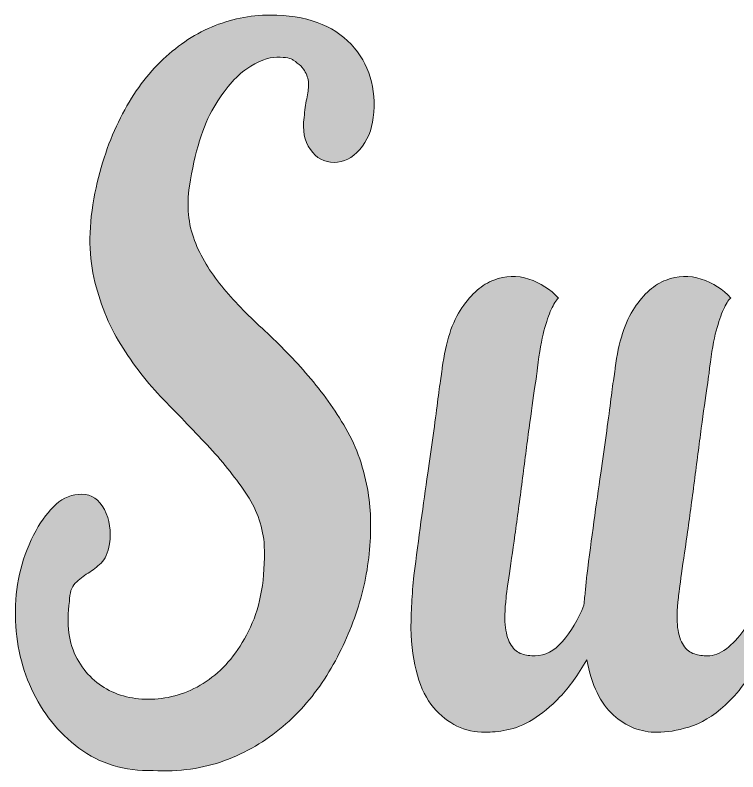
# Model space of a CAD drawing. Header units: inches. Extents: x 0.5 to 6.17, y -8.94 to -0.2.
# Drawn here: x 0.547 to 1.623, y -1.325 to -0.198 of the extents above; entities that cross this region are included whole.
import ezdxf

# ---------------------------------------------------------------- set-up
doc = ezdxf.new("R2010")
doc.units = ezdxf.units.IN
doc.header["$MEASUREMENT"] = 0
doc.layers.add('Layer 1', color=7, linetype='Continuous')

# ---------------------------------------------------------------- blocks, each defined once
blk = doc.blocks.new('block 14')
at = {"layer": 'Layer 1', "true_color": 0xf2f2f2}
h = blk.add_hatch(color=7, dxfattribs=at)
h.dxf.hatch_style = 2
edge = h.paths.add_edge_path()
edge.add_spline(control_points=[(0.8061, -0.4532), (0.8018, -0.4826), (0.8043, -0.5094), (0.8137, -0.5337), (0.8231, -0.5579), (0.8366, -0.5807), (0.8543, -0.602), (0.8719, -0.6234), (0.892, -0.6443), (0.9143, -0.6647), (0.9367, -0.6851), (0.9583, -0.7072), (0.9792, -0.731), (1.0001, -0.7547), (1.0191, -0.7806), (1.036, -0.8086), (1.0529, -0.8366), (1.0647, -0.8682), (1.0712, -0.9033), (1.0762, -0.9318), (1.0773, -0.9622), (1.0744, -0.9945), (1.0715, -1.0268), (1.0647, -1.0588), (1.0539, -1.0906), (1.043, -1.1225), (1.0286, -1.1528), (1.0106, -1.1818), (0.9926, -1.2108), (0.9707, -1.2362), (0.9451, -1.258), (0.9195, -1.2798), (0.8907, -1.2967), (0.8586, -1.3086), (0.8265, -1.3204), (0.791, -1.3254), (0.7521, -1.3235), (0.7095, -1.3245), (0.6727, -1.3133), (0.6417, -1.29), (0.6107, -1.2668), (0.5871, -1.2373), (0.5709, -1.2017), (0.5546, -1.1661), (0.5467, -1.1272), (0.5471, -1.0849), (0.5474, -1.0427), (0.5577, -1.003), (0.5779, -0.966), (0.5866, -0.9498), (0.5965, -0.9368), (0.6077, -0.9268), (0.6188, -0.9168), (0.6316, -0.9119), (0.6461, -0.9119), (0.6605, -0.9119), (0.6716, -0.9195), (0.6796, -0.9346), (0.6875, -0.9498), (0.69, -0.9669), (0.6872, -0.9859), (0.685, -0.9992), (0.6808, -1.0087), (0.6747, -1.0144), (0.6686, -1.0201), (0.6621, -1.0251), (0.6552, -1.0294), (0.6484, -1.0336), (0.6421, -1.0386), (0.6363, -1.0443), (0.6305, -1.05), (0.6277, -1.0591), (0.6277, -1.0714), (0.6226, -1.1056), (0.6264, -1.1341), (0.639, -1.1569), (0.6516, -1.1796), (0.6689, -1.196), (0.6909, -1.206), (0.7129, -1.216), (0.7375, -1.2193), (0.7645, -1.216), (0.7915, -1.2127), (0.8166, -1.2022), (0.8397, -1.1846), (0.8627, -1.1671), (0.8819, -1.1421), (0.897, -1.1098), (0.9122, -1.0776), (0.919, -1.0372), (0.9176, -0.9888), (0.9161, -0.9622), (0.9076, -0.937), (0.8921, -0.9133), (0.8766, -0.8896), (0.8581, -0.866), (0.8364, -0.8428), (0.8148, -0.8195), (0.7919, -0.7955), (0.7677, -0.7708), (0.7436, -0.7461), (0.7223, -0.7188), (0.7039, -0.6889), (0.6855, -0.659), (0.6722, -0.6258), (0.6639, -0.5892), (0.6556, -0.5527), (0.6561, -0.5106), (0.6655, -0.4632), (0.6742, -0.4214), (0.6868, -0.3841), (0.7034, -0.3513), (0.72, -0.3186), (0.7398, -0.2908), (0.7629, -0.268), (0.7859, -0.2452), (0.8114, -0.2279), (0.8391, -0.216), (0.8669, -0.2041), (0.8959, -0.1982), (0.9262, -0.1982), (0.9796, -0.1982), (1.0198, -0.2127), (1.0468, -0.2417), (1.0739, -0.2706), (1.0849, -0.307), (1.0798, -0.3506), (1.0777, -0.3696), (1.071, -0.3855), (1.0598, -0.3983), (1.0486, -0.4112), (1.0358, -0.4176), (1.0214, -0.4176), (1.007, -0.4176), (0.9953, -0.4112), (0.9862, -0.3983), (0.9772, -0.3855), (0.9742, -0.3696), (0.977, -0.3506), (0.9778, -0.3402), (0.979, -0.3309), (0.9808, -0.3228), (0.9826, -0.3148), (0.9835, -0.3077), (0.9835, -0.3015), (0.9835, -0.2953), (0.9819, -0.2892), (0.9787, -0.283), (0.9754, -0.2768), (0.9695, -0.2709), (0.9608, -0.2652), (0.9579, -0.2623), (0.9498, -0.2609), (0.9365, -0.2609), (0.9231, -0.2609), (0.9082, -0.2666), (0.8916, -0.278), (0.875, -0.2894), (0.8586, -0.3086), (0.8424, -0.3357), (0.8262, -0.3627), (0.8141, -0.4019), (0.8061, -0.4532)], knot_values=[0, 0, 0, 0, 1, 1, 1, 2, 2, 2, 3, 3, 3, 4, 4, 4, 5, 5, 5, 6, 6, 6, 7, 7, 7, 8, 8, 8, 9, 9, 9, 10, 10, 10, 11, 11, 11, 12, 12, 12, 13, 13, 13, 14, 14, 14, 15, 15, 15, 16, 16, 16, 17, 17, 17, 18, 18, 18, 19, 19, 19, 20, 20, 20, 21, 21, 21, 22, 22, 22, 23, 23, 23, 24, 24, 24, 25, 25, 25, 26, 26, 26, 27, 27, 27, 28, 28, 28, 29, 29, 29, 30, 30, 30, 31, 31, 31, 32, 32, 32, 33, 33, 33, 34, 34, 34, 35, 35, 35, 36, 36, 36, 37, 37, 37, 38, 38, 38, 39, 39, 39, 40, 40, 40, 41, 41, 41, 42, 42, 42, 43, 43, 43, 44, 44, 44, 45, 45, 45, 46, 46, 46, 47, 47, 47, 48, 48, 48, 49, 49, 49, 50, 50, 50, 51, 51, 51, 52, 52, 52, 53, 53, 53, 54, 54, 54, 54], degree=3, periodic=1)
at = {"layer": 'Layer 1', "lineweight": 0}
blk.add_open_spline([(0.8061, -0.4532), (0.8018, -0.4826), (0.8043, -0.5094), (0.8137, -0.5337), (0.8231, -0.5579), (0.8366, -0.5807), (0.8543, -0.602), (0.8719, -0.6234), (0.892, -0.6443), (0.9143, -0.6647), (0.9367, -0.6851), (0.9583, -0.7072), (0.9792, -0.731), (1.0001, -0.7547), (1.0191, -0.7806), (1.036, -0.8086), (1.0529, -0.8366), (1.0647, -0.8682), (1.0712, -0.9033), (1.0762, -0.9318), (1.0773, -0.9622), (1.0744, -0.9945), (1.0715, -1.0268), (1.0647, -1.0588), (1.0539, -1.0906), (1.043, -1.1225), (1.0286, -1.1528), (1.0106, -1.1818), (0.9926, -1.2108), (0.9707, -1.2362), (0.9451, -1.258), (0.9195, -1.2798), (0.8907, -1.2967), (0.8586, -1.3086), (0.8265, -1.3204), (0.791, -1.3254), (0.7521, -1.3235), (0.7095, -1.3245), (0.6727, -1.3133), (0.6417, -1.29), (0.6107, -1.2668), (0.5871, -1.2373), (0.5709, -1.2017), (0.5546, -1.1661), (0.5467, -1.1272), (0.5471, -1.0849), (0.5474, -1.0427), (0.5577, -1.003), (0.5779, -0.966), (0.5866, -0.9498), (0.5965, -0.9368), (0.6077, -0.9268), (0.6188, -0.9168), (0.6316, -0.9119), (0.6461, -0.9119), (0.6605, -0.9119), (0.6716, -0.9195), (0.6796, -0.9346), (0.6875, -0.9498), (0.69, -0.9669), (0.6872, -0.9859), (0.685, -0.9992), (0.6808, -1.0087), (0.6747, -1.0144), (0.6686, -1.0201), (0.6621, -1.0251), (0.6552, -1.0294), (0.6484, -1.0336), (0.6421, -1.0386), (0.6363, -1.0443), (0.6305, -1.05), (0.6277, -1.0591), (0.6277, -1.0714), (0.6226, -1.1056), (0.6264, -1.1341), (0.639, -1.1569), (0.6516, -1.1796), (0.6689, -1.196), (0.6909, -1.206), (0.7129, -1.216), (0.7375, -1.2193), (0.7645, -1.216), (0.7915, -1.2127), (0.8166, -1.2022), (0.8397, -1.1846), (0.8627, -1.1671), (0.8819, -1.1421), (0.897, -1.1098), (0.9122, -1.0776), (0.919, -1.0372), (0.9176, -0.9888), (0.9161, -0.9622), (0.9076, -0.937), (0.8921, -0.9133), (0.8766, -0.8896), (0.8581, -0.866), (0.8364, -0.8428), (0.8148, -0.8195), (0.7919, -0.7955), (0.7677, -0.7708), (0.7436, -0.7461), (0.7223, -0.7188), (0.7039, -0.6889), (0.6855, -0.659), (0.6722, -0.6258), (0.6639, -0.5892), (0.6556, -0.5527), (0.6561, -0.5106), (0.6655, -0.4632), (0.6742, -0.4214), (0.6868, -0.3841), (0.7034, -0.3513), (0.72, -0.3186), (0.7398, -0.2908), (0.7629, -0.268), (0.7859, -0.2452), (0.8114, -0.2279), (0.8391, -0.216), (0.8669, -0.2041), (0.8959, -0.1982), (0.9262, -0.1982), (0.9796, -0.1982), (1.0198, -0.2127), (1.0468, -0.2417), (1.0739, -0.2706), (1.0849, -0.307), (1.0798, -0.3506), (1.0777, -0.3696), (1.071, -0.3855), (1.0598, -0.3983), (1.0486, -0.4112), (1.0358, -0.4176), (1.0214, -0.4176), (1.007, -0.4176), (0.9953, -0.4112), (0.9862, -0.3983), (0.9772, -0.3855), (0.9742, -0.3696), (0.977, -0.3506), (0.9778, -0.3402), (0.979, -0.3309), (0.9808, -0.3228), (0.9826, -0.3148), (0.9835, -0.3077), (0.9835, -0.3015), (0.9835, -0.2953), (0.9819, -0.2892), (0.9787, -0.283), (0.9754, -0.2768), (0.9695, -0.2709), (0.9608, -0.2652), (0.9579, -0.2623), (0.9498, -0.2609), (0.9365, -0.2609), (0.9231, -0.2609), (0.9082, -0.2666), (0.8916, -0.278), (0.875, -0.2894), (0.8586, -0.3086), (0.8424, -0.3357), (0.8262, -0.3627), (0.8141, -0.4019), (0.8061, -0.4532)], degree=3, knots=[0, 0, 0, 0, 1, 1, 1, 2, 2, 2, 3, 3, 3, 4, 4, 4, 5, 5, 5, 6, 6, 6, 7, 7, 7, 8, 8, 8, 9, 9, 9, 10, 10, 10, 11, 11, 11, 12, 12, 12, 13, 13, 13, 14, 14, 14, 15, 15, 15, 16, 16, 16, 17, 17, 17, 18, 18, 18, 19, 19, 19, 20, 20, 20, 21, 21, 21, 22, 22, 22, 23, 23, 23, 24, 24, 24, 25, 25, 25, 26, 26, 26, 27, 27, 27, 28, 28, 28, 29, 29, 29, 30, 30, 30, 31, 31, 31, 32, 32, 32, 33, 33, 33, 34, 34, 34, 35, 35, 35, 36, 36, 36, 37, 37, 37, 38, 38, 38, 39, 39, 39, 40, 40, 40, 41, 41, 41, 42, 42, 42, 43, 43, 43, 44, 44, 44, 45, 45, 45, 46, 46, 46, 47, 47, 47, 48, 48, 48, 49, 49, 49, 50, 50, 50, 51, 51, 51, 52, 52, 52, 53, 53, 53, 54, 54, 54, 54], dxfattribs=at)
blk = doc.blocks.new('block 15')
at = {"layer": 'Layer 1', "true_color": 0xf2f2f2}
h = blk.add_hatch(color=7, dxfattribs=at)
h.dxf.hatch_style = 2
edge = h.paths.add_edge_path()
edge.add_spline(control_points=[(1.7029, -1.0272), (1.6899, -1.0804), (1.6747, -1.1227), (1.6574, -1.154), (1.6401, -1.1854), (1.6223, -1.2093), (1.6039, -1.2259), (1.5855, -1.2426), (1.5675, -1.2535), (1.5498, -1.2587), (1.5321, -1.2639), (1.5164, -1.2665), (1.5027, -1.2665), (1.4782, -1.2665), (1.4564, -1.258), (1.4373, -1.2409), (1.4182, -1.2238), (1.405, -1.1963), (1.3978, -1.1583), (1.3848, -1.1811), (1.3715, -1.1996), (1.3578, -1.2138), (1.3441, -1.2281), (1.3306, -1.2393), (1.3172, -1.2473), (1.3039, -1.2554), (1.2911, -1.2606), (1.2788, -1.263), (1.2666, -1.2654), (1.2557, -1.2665), (1.2464, -1.2665), (1.2161, -1.2665), (1.1905, -1.2542), (1.1696, -1.2295), (1.1487, -1.2048), (1.1375, -1.1654), (1.136, -1.1113), (1.136, -1.0999), (1.1364, -1.0876), (1.1371, -1.0742), (1.1378, -1.061), (1.1389, -1.0472), (1.1404, -1.0329), (1.1476, -0.9769), (1.1544, -0.9261), (1.1609, -0.8805), (1.1638, -0.8615), (1.1665, -0.8428), (1.169, -0.8243), (1.1716, -0.8057), (1.1737, -0.7894), (1.1755, -0.7751), (1.1773, -0.7609), (1.1789, -0.749), (1.1804, -0.7395), (1.1818, -0.73), (1.1826, -0.7248), (1.1826, -0.7238), (1.1876, -0.6849), (1.1973, -0.655), (1.2118, -0.6341), (1.2262, -0.6132), (1.242, -0.5994), (1.2594, -0.5928), (1.2767, -0.5861), (1.294, -0.5857), (1.3113, -0.5914), (1.3286, -0.5971), (1.3434, -0.6066), (1.3556, -0.6198), (1.352, -0.6227), (1.3484, -0.6284), (1.3448, -0.6369), (1.3412, -0.6445), (1.3376, -0.655), (1.334, -0.6683), (1.3304, -0.6816), (1.3271, -0.7001), (1.3243, -0.7238), (1.3243, -0.7257), (1.323, -0.735), (1.3205, -0.7516), (1.3179, -0.7682), (1.3151, -0.7889), (1.3118, -0.8136), (1.3086, -0.8383), (1.3051, -0.8646), (1.3015, -0.8926), (1.2979, -0.9206), (1.2943, -0.9472), (1.2907, -0.9724), (1.2871, -0.9976), (1.2841, -1.0189), (1.2815, -1.0365), (1.279, -1.0541), (1.2777, -1.0638), (1.2777, -1.0657), (1.2756, -1.0847), (1.2752, -1.0997), (1.2767, -1.1106), (1.2781, -1.1215), (1.281, -1.1303), (1.2853, -1.1369), (1.2896, -1.1436), (1.2949, -1.1478), (1.301, -1.1497), (1.3071, -1.1517), (1.3138, -1.1526), (1.321, -1.1526), (1.3354, -1.1526), (1.349, -1.1455), (1.3616, -1.1312), (1.3742, -1.117), (1.3848, -1.0989), (1.3935, -1.0771), (1.3942, -1.0695), (1.3949, -1.0621), (1.3957, -1.055), (1.3964, -1.0479), (1.3971, -1.0405), (1.3978, -1.0329), (1.405, -0.9769), (1.4119, -0.9261), (1.4184, -0.8805), (1.4212, -0.8615), (1.4239, -0.8428), (1.4265, -0.8243), (1.429, -0.8057), (1.4312, -0.7894), (1.433, -0.7751), (1.4348, -0.7609), (1.4364, -0.749), (1.4378, -0.7395), (1.4393, -0.73), (1.44, -0.7248), (1.44, -0.7238), (1.445, -0.6849), (1.4546, -0.655), (1.4687, -0.6341), (1.4827, -0.6132), (1.4984, -0.5994), (1.5157, -0.5928), (1.533, -0.5861), (1.5505, -0.5857), (1.5682, -0.5914), (1.5858, -0.5971), (1.6004, -0.6066), (1.612, -0.6198), (1.6084, -0.6227), (1.6048, -0.6284), (1.6012, -0.6369), (1.5976, -0.6445), (1.594, -0.655), (1.5904, -0.6683), (1.5867, -0.6816), (1.5835, -0.7001), (1.5806, -0.7238), (1.5806, -0.7257), (1.5794, -0.735), (1.5768, -0.7516), (1.5743, -0.7682), (1.5714, -0.7889), (1.5682, -0.8136), (1.5649, -0.8383), (1.5615, -0.8646), (1.5579, -0.8926), (1.5543, -0.9206), (1.5507, -0.9472), (1.5471, -0.9724), (1.5435, -0.9976), (1.5404, -1.0189), (1.5379, -1.0365), (1.5354, -1.0541), (1.5341, -1.0638), (1.5341, -1.0657), (1.5319, -1.0847), (1.5316, -1.0997), (1.533, -1.1106), (1.5345, -1.1215), (1.5374, -1.1303), (1.5417, -1.1369), (1.546, -1.1436), (1.5514, -1.1478), (1.5579, -1.1497), (1.5644, -1.1517), (1.5709, -1.1526), (1.5774, -1.1526), (1.5867, -1.1526), (1.5961, -1.149), (1.6055, -1.1419), (1.6149, -1.1348), (1.6235, -1.1255), (1.6315, -1.1141), (1.6394, -1.1027), (1.6462, -1.0894), (1.652, -1.0742), (1.6578, -1.0591), (1.6625, -1.0434), (1.6661, -1.0272), (1.6661, -1.0272), (1.7029, -1.0272), (1.7029, -1.0272)], knot_values=[0, 0, 0, 0, 1, 1, 1, 2, 2, 2, 3, 3, 3, 4, 4, 4, 5, 5, 5, 6, 6, 6, 7, 7, 7, 8, 8, 8, 9, 9, 9, 10, 10, 10, 11, 11, 11, 12, 12, 12, 13, 13, 13, 14, 14, 14, 15, 15, 15, 16, 16, 16, 17, 17, 17, 18, 18, 18, 19, 19, 19, 20, 20, 20, 21, 21, 21, 22, 22, 22, 23, 23, 23, 24, 24, 24, 25, 25, 25, 26, 26, 26, 27, 27, 27, 28, 28, 28, 29, 29, 29, 30, 30, 30, 31, 31, 31, 32, 32, 32, 33, 33, 33, 34, 34, 34, 35, 35, 35, 36, 36, 36, 37, 37, 37, 38, 38, 38, 39, 39, 39, 40, 40, 40, 41, 41, 41, 42, 42, 42, 43, 43, 43, 44, 44, 44, 45, 45, 45, 46, 46, 46, 47, 47, 47, 48, 48, 48, 49, 49, 49, 50, 50, 50, 51, 51, 51, 52, 52, 52, 53, 53, 53, 54, 54, 54, 55, 55, 55, 56, 56, 56, 57, 57, 57, 58, 58, 58, 59, 59, 59, 60, 60, 60, 61, 61, 61, 62, 62, 62, 63, 63, 63, 64, 64, 64, 65, 65, 65, 66, 66, 66, 67, 67, 67, 67], degree=3, periodic=1)
at = {"layer": 'Layer 1', "lineweight": 0}
blk.add_open_spline([(1.7029, -1.0272), (1.6899, -1.0804), (1.6747, -1.1227), (1.6574, -1.154), (1.6401, -1.1854), (1.6223, -1.2093), (1.6039, -1.2259), (1.5855, -1.2426), (1.5675, -1.2535), (1.5498, -1.2587), (1.5321, -1.2639), (1.5164, -1.2665), (1.5027, -1.2665), (1.4782, -1.2665), (1.4564, -1.258), (1.4373, -1.2409), (1.4182, -1.2238), (1.405, -1.1963), (1.3978, -1.1583), (1.3848, -1.1811), (1.3715, -1.1996), (1.3578, -1.2138), (1.3441, -1.2281), (1.3306, -1.2393), (1.3172, -1.2473), (1.3039, -1.2554), (1.2911, -1.2606), (1.2788, -1.263), (1.2666, -1.2654), (1.2557, -1.2665), (1.2464, -1.2665), (1.2161, -1.2665), (1.1905, -1.2542), (1.1696, -1.2295), (1.1487, -1.2048), (1.1375, -1.1654), (1.136, -1.1113), (1.136, -1.0999), (1.1364, -1.0876), (1.1371, -1.0742), (1.1378, -1.061), (1.1389, -1.0472), (1.1404, -1.0329), (1.1476, -0.9769), (1.1544, -0.9261), (1.1609, -0.8805), (1.1638, -0.8615), (1.1665, -0.8428), (1.169, -0.8243), (1.1716, -0.8057), (1.1737, -0.7894), (1.1755, -0.7751), (1.1773, -0.7609), (1.1789, -0.749), (1.1804, -0.7395), (1.1818, -0.73), (1.1826, -0.7248), (1.1826, -0.7238), (1.1876, -0.6849), (1.1973, -0.655), (1.2118, -0.6341), (1.2262, -0.6132), (1.242, -0.5994), (1.2594, -0.5928), (1.2767, -0.5861), (1.294, -0.5857), (1.3113, -0.5914), (1.3286, -0.5971), (1.3434, -0.6066), (1.3556, -0.6198), (1.352, -0.6227), (1.3484, -0.6284), (1.3448, -0.6369), (1.3412, -0.6445), (1.3376, -0.655), (1.334, -0.6683), (1.3304, -0.6816), (1.3271, -0.7001), (1.3243, -0.7238), (1.3243, -0.7257), (1.323, -0.735), (1.3205, -0.7516), (1.3179, -0.7682), (1.3151, -0.7889), (1.3118, -0.8136), (1.3086, -0.8383), (1.3051, -0.8646), (1.3015, -0.8926), (1.2979, -0.9206), (1.2943, -0.9472), (1.2907, -0.9724), (1.2871, -0.9976), (1.2841, -1.0189), (1.2815, -1.0365), (1.279, -1.0541), (1.2777, -1.0638), (1.2777, -1.0657), (1.2756, -1.0847), (1.2752, -1.0997), (1.2767, -1.1106), (1.2781, -1.1215), (1.281, -1.1303), (1.2853, -1.1369), (1.2896, -1.1436), (1.2949, -1.1478), (1.301, -1.1497), (1.3071, -1.1517), (1.3138, -1.1526), (1.321, -1.1526), (1.3354, -1.1526), (1.349, -1.1455), (1.3616, -1.1312), (1.3742, -1.117), (1.3848, -1.0989), (1.3935, -1.0771), (1.3942, -1.0695), (1.3949, -1.0621), (1.3957, -1.055), (1.3964, -1.0479), (1.3971, -1.0405), (1.3978, -1.0329), (1.405, -0.9769), (1.4119, -0.9261), (1.4184, -0.8805), (1.4212, -0.8615), (1.4239, -0.8428), (1.4265, -0.8243), (1.429, -0.8057), (1.4312, -0.7894), (1.433, -0.7751), (1.4348, -0.7609), (1.4364, -0.749), (1.4378, -0.7395), (1.4393, -0.73), (1.44, -0.7248), (1.44, -0.7238), (1.445, -0.6849), (1.4546, -0.655), (1.4687, -0.6341), (1.4827, -0.6132), (1.4984, -0.5994), (1.5157, -0.5928), (1.533, -0.5861), (1.5505, -0.5857), (1.5682, -0.5914), (1.5858, -0.5971), (1.6004, -0.6066), (1.612, -0.6198), (1.6084, -0.6227), (1.6048, -0.6284), (1.6012, -0.6369), (1.5976, -0.6445), (1.594, -0.655), (1.5904, -0.6683), (1.5867, -0.6816), (1.5835, -0.7001), (1.5806, -0.7238), (1.5806, -0.7257), (1.5794, -0.735), (1.5768, -0.7516), (1.5743, -0.7682), (1.5714, -0.7889), (1.5682, -0.8136), (1.5649, -0.8383), (1.5615, -0.8646), (1.5579, -0.8926), (1.5543, -0.9206), (1.5507, -0.9472), (1.5471, -0.9724), (1.5435, -0.9976), (1.5404, -1.0189), (1.5379, -1.0365), (1.5354, -1.0541), (1.5341, -1.0638), (1.5341, -1.0657), (1.5319, -1.0847), (1.5316, -1.0997), (1.533, -1.1106), (1.5345, -1.1215), (1.5374, -1.1303), (1.5417, -1.1369), (1.546, -1.1436), (1.5514, -1.1478), (1.5579, -1.1497), (1.5644, -1.1517), (1.5709, -1.1526), (1.5774, -1.1526), (1.5867, -1.1526), (1.5961, -1.149), (1.6055, -1.1419), (1.6149, -1.1348), (1.6235, -1.1255), (1.6315, -1.1141), (1.6394, -1.1027), (1.6462, -1.0894), (1.652, -1.0742), (1.6578, -1.0591), (1.6625, -1.0434), (1.6661, -1.0272), (1.6661, -1.0272), (1.7029, -1.0272), (1.7029, -1.0272)], degree=3, knots=[0, 0, 0, 0, 1, 1, 1, 2, 2, 2, 3, 3, 3, 4, 4, 4, 5, 5, 5, 6, 6, 6, 7, 7, 7, 8, 8, 8, 9, 9, 9, 10, 10, 10, 11, 11, 11, 12, 12, 12, 13, 13, 13, 14, 14, 14, 15, 15, 15, 16, 16, 16, 17, 17, 17, 18, 18, 18, 19, 19, 19, 20, 20, 20, 21, 21, 21, 22, 22, 22, 23, 23, 23, 24, 24, 24, 25, 25, 25, 26, 26, 26, 27, 27, 27, 28, 28, 28, 29, 29, 29, 30, 30, 30, 31, 31, 31, 32, 32, 32, 33, 33, 33, 34, 34, 34, 35, 35, 35, 36, 36, 36, 37, 37, 37, 38, 38, 38, 39, 39, 39, 40, 40, 40, 41, 41, 41, 42, 42, 42, 43, 43, 43, 44, 44, 44, 45, 45, 45, 46, 46, 46, 47, 47, 47, 48, 48, 48, 49, 49, 49, 50, 50, 50, 51, 51, 51, 52, 52, 52, 53, 53, 53, 54, 54, 54, 55, 55, 55, 56, 56, 56, 57, 57, 57, 58, 58, 58, 59, 59, 59, 60, 60, 60, 61, 61, 61, 62, 62, 62, 63, 63, 63, 64, 64, 64, 65, 65, 65, 66, 66, 66, 67, 67, 67, 67], dxfattribs=at)
blk = doc.blocks.new('block 13')
at = {"layer": 'Layer 1'}
for name in ['block 14', 'block 15']:
    blk.add_blockref(name, (0, 0), dxfattribs=at)
blk = doc.blocks.new('block 2')
at = {"layer": 'Layer 1'}
blk.add_blockref('block 13', (0, 0), dxfattribs=at)

msp = doc.modelspace()

# ---------------------------------------------------------------- block references
at = {"layer": 'Layer 1'}
msp.add_blockref('block 2', (0, 0), dxfattribs=at)

doc.saveas('drawing.dxf')
